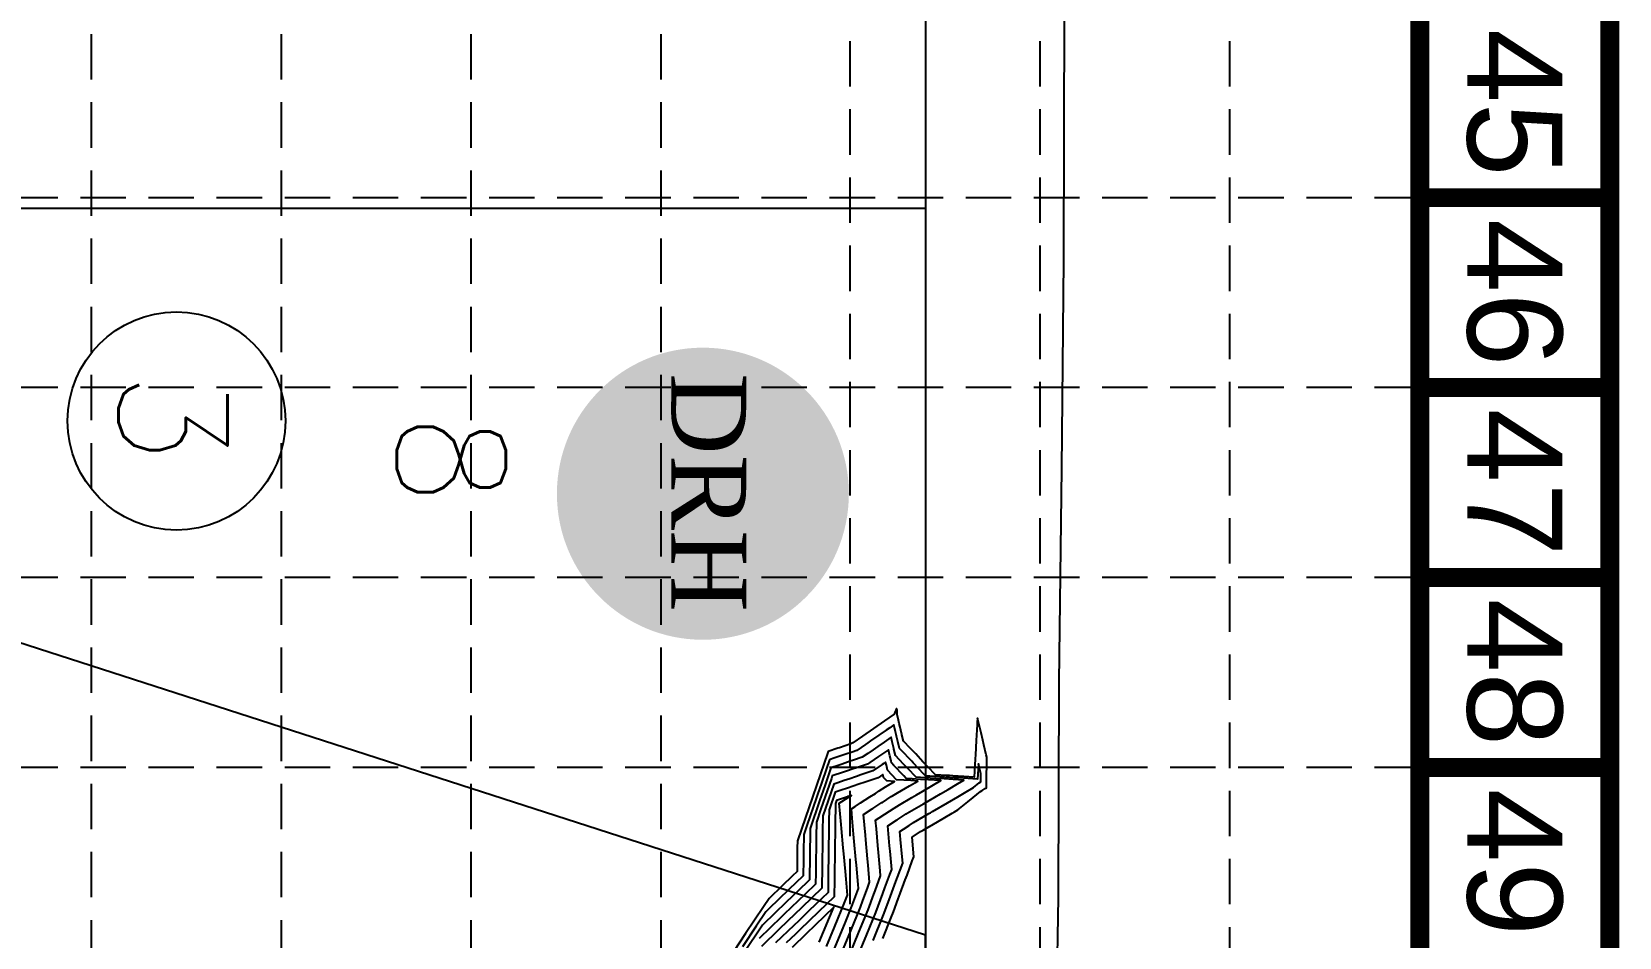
# Model space of a CAD drawing. Extents: x 8046 to 10141, y 6942 to 10292.
# Drawn here: x 9704 to 10141, y 7682 to 7931.2 of the extents above; entities that cross this region are included whole.
import ezdxf
from ezdxf.enums import TextEntityAlignment as Align

# ---------------------------------------------------------------- set-up
doc = ezdxf.new("R2010")
doc.units = 0
doc.header["$LTSCALE"] = 100
doc.header["$MEASUREMENT"] = 0
doc.linetypes.add('HIDDEN', pattern=[0.375, 0.25, -0.125])
doc.layers.get('0').update_dxf_attribs({"color": 5, "linetype": 'CONTINUOUS'})
for name, color, linetype in [('$-LOT', 5, 'CONTINUOUS'), ('BASE', 7, 'CONTINUOUS'), ('FGC-LOTNU', 5, 'CONTINUOUS'), ('G-XCONTOURS', 5, 'CONTINUOUS'), ('G-XIDX_CONTOURS', 5, 'CONTINUOUS'), ('GRID', 254, 'HIDDEN'), ('PG-ARROWS', 250, 'CONTINUOUS'), ('PSWG-XCONC', 5, 'CONTINUOUS')]:
    doc.layers.add(name, color=color, linetype=linetype)
doc.styles.add('DRHorton', font='dutcheb.ttf')
doc.styles.add('ROMANS', font='romans.shx', dxfattribs={"width": 0.67})
doc.styles.get("Standard").update_dxf_attribs({"font": 'ARIAL.TTF'})

# ---------------------------------------------------------------- blocks, each defined once
blk = doc.blocks.new('DRHorton')
h = blk.add_hatch(color=1)
h.paths.add_polyline_path([(78.7, 25.78, 1), (40.43, 25.78, 1)])
h.paths.add_polyline_path([(42.33, 17.91), (76.5, 17.91), (76.5, 34.87), (42.33, 34.87)], flags=24)
at = {"layer": 'BASE', "color": 176, "style": 'DRHorton'}
blk.add_text('DRH', height=9.814, dxfattribs=at).set_placement((59.39, 21.64), align=Align.CENTER)

msp = doc.modelspace()

# ---------------------------------------------------------------- linework, layer by layer
at = {"layer": '$-LOT', "color": 7}
for p, q in [((9950.01, 8972.63), (9950.03, 7355.59)), ((9675.03, 7882.63), (9950.03, 7882.63)), ((9950.03, 7682.63), (9641.9, 7782.02))]:
    msp.add_line(p, q, dxfattribs=at)
at = {"color": 7}
for p, q in [((9950.03, 7682.63), (9641.9, 7782.02)), ((9950.03, 7355.59), (9950.03, 7682.63))]:
    msp.add_line(p, q, dxfattribs=at)
at = {"layer": 'BASE', "const_width": 5.22}
for points in [[(8048.36, 10289.02), (8048.36, 6945.02), (10138.36, 6945.02), (10138.36, 10289.02)], [(8100.61, 10236.77), (8100.61, 6997.27), (10086.11, 6997.27), (10086.11, 10236.77)]]:
    msp.add_lwpolyline(points, close=True, dxfattribs=at)
for points in [[(10086.11, 7885.52), (10138.36, 7885.52)], [(10086.11, 7833.27), (10138.36, 7833.27)], [(10086.11, 7781.02), (10138.36, 7781.02)], [(10086.11, 7728.77), (10138.36, 7728.77)]]:
    msp.add_lwpolyline(points, dxfattribs=at)
at = {"layer": 'FGC-LOTNU', "color": 7}
msp.add_circle((9743.8, 7824.08), 30, dxfattribs=at)
at = {"layer": 'G-XCONTOURS'}
for points, elevation in [([(9938.24, 7681.73), (9940.58, 7687.44), (9941.16, 7689.01), (9942.51, 7692.64), (9943.04, 7694.06), (9944.43, 7697.83), (9944.91, 7699.12), (9946.36, 7703.03), (9946.78, 7704.17), (9946.3, 7709.59), (9948.61, 7711.09), (9949.33, 7711.51), (9953.28, 7713.82), (9957.31, 7716.17), (9957.96, 7716.55), (9958.87, 7717.08), (9961.65, 7719.31), (9963.14, 7720.51), (9965.1, 7722.09), (9965.63, 7722.43), (9966.46, 7722.97), (9966.78, 7723.18), (9966.8, 7724.8), (9966.87, 7731.14), (9966.88, 7731.61), (9966.74, 7732.21), (9966.08, 7734.94), (9965.76, 7736.28), (9965.28, 7738.27), (9964.57, 7741.25), (9964.49, 7741.6), (9964.32, 7742.32), (9964.26, 7741.23), (9964.22, 7740.54), (9963.98, 7736.18), (9963.76, 7732.26), (9963.7, 7731.13), (9963.6, 7729.37), (9963.42, 7726.08), (9960.52, 7726.26), (9957.56, 7726.44), (9956.62, 7726.5), (9955.7, 7726.55), (9952.73, 7726.74), (9950.66, 7728.91), (9949.31, 7730.34), (9947.3, 7732.46), (9945.88, 7733.94), (9943.93, 7736), (9943.51, 7737.75), (9943.47, 7737.92), (9943.41, 7738.19), (9943.02, 7739.83), (9942.78, 7740.81), (9942.56, 7741.75), (9942.19, 7743.3), (9942.23, 7744.56), (9941.98, 7745.01), (9941.4, 7743.43), (9938.7, 7741.56), (9935.71, 7739.49), (9935.69, 7739.47), (9935.65, 7739.45), (9932.68, 7737.39), (9930.02, 7735.55), (9929.66, 7735.3), (9929.47, 7735.23), (9926.36, 7734.19), (9926.34, 7734.18), (9925.85, 7734.02), (9923.2, 7733.13), (9923.02, 7732.6), (9920.09, 7724.07), (9918.88, 7720.57), (9916.97, 7715.02), (9914.74, 7708.55), (9914.71, 7706.68), (9914.65, 7701.58), (9914.63, 7700.12), (9913.3, 7698.83), (9910.56, 7696.2), (9906.95, 7692.73), (9905.41, 7690.42), (9900.49, 7683.07), (9897.14, 7678.05)], 1061), ([(9931.19, 7676.36), (9933.82, 7682.76), (9936.32, 7688.88), (9936.95, 7690.56), (9938.25, 7694.07), (9938.82, 7695.61), (9940.18, 7699.27), (9940.7, 7700.66), (9940.24, 7705.74), (9940.11, 7707.14), (9939.61, 7712.69), (9941.98, 7714.23), (9942.16, 7714.34), (9944.17, 7715.65), (9944.7, 7715.99), (9944.75, 7716.02), (9944.96, 7716.14), (9949.42, 7718.75), (9952.58, 7720.59), (9954.09, 7721.48), (9956.23, 7722.72), (9958.77, 7724.2), (9960.56, 7725.25), (9959.07, 7725.34), (9957.6, 7725.43), (9955.17, 7725.58), (9952.71, 7725.73), (9951.28, 7725.82), (9949.88, 7725.9), (9947.39, 7726.05), (9945.11, 7728.45), (9943.97, 7729.66), (9941.75, 7732), (9941.32, 7733.79), (9941.29, 7733.91), (9941.27, 7733.98), (9940.83, 7735.83), (9940.54, 7737.05), (9938.62, 7735.72), (9936.91, 7734.53), (9935.61, 7733.63), (9934.15, 7732.62), (9932.6, 7731.55), (9930.22, 7730.75), (9929.3, 7730.44), (9927.09, 7729.69), (9925.99, 7729.32), (9923.96, 7728.64), (9922.37, 7724.01), (9920.85, 7719.59), (9918.23, 7711.98), (9918.21, 7710.93), (9918.13, 7705.01), (9918.13, 7704.37), (9918.04, 7698.05), (9918.04, 7697.81), (9917.82, 7697.6), (9917.38, 7697.17), (9911.48, 7691.49), (9908.6, 7688.73), (9905.13, 7685.39), (9899.9, 7677.56)], 1059), ([(9929.06, 7677.08), (9931.68, 7683.47), (9934.2, 7689.59), (9935.78, 7693.86), (9936.12, 7694.79), (9937.65, 7698.91), (9937.52, 7700.35), (9937.07, 7705.39), (9936.9, 7707.29), (9936.49, 7711.87), (9936.27, 7714.24), (9937.29, 7714.89), (9938.82, 7715.89), (9940.05, 7716.69), (9941.36, 7717.54), (9942.82, 7718.49), (9946.23, 7720.48), (9947.49, 7721.21), (9949.27, 7722.25), (9952.16, 7723.94), (9954.21, 7725.13), (9952.5, 7725.24), (9950.83, 7725.34), (9948.61, 7725.48), (9946.36, 7725.61), (9944.72, 7725.71), (9944.02, 7726.45), (9941.3, 7729.32), (9940.66, 7729.99), (9940.52, 7730.57), (9940.2, 7731.91), (9939.79, 7733.63), (9937.08, 7731.76), (9934.66, 7730.08), (9934.06, 7729.67), (9933.74, 7729.56), (9930.76, 7728.56), (9930.6, 7728.51), (9927.72, 7727.54), (9927.47, 7727.45), (9927.46, 7727.45), (9924.34, 7726.4), (9924.11, 7725.72), (9921.22, 7717.35), (9919.97, 7713.7), (9919.92, 7709.78), (9919.88, 7706.73), (9919.83, 7703.22), (9919.79, 7699.76), (9919.74, 7696.66), (9916.91, 7693.93), (9911.1, 7688.34), (9910.57, 7687.82), (9910.3, 7687.57), (9904.22, 7681.72)], 1058), ([(9926.94, 7677.8), (9929.4, 7683.8), (9932.07, 7690.31), (9932.73, 7692.11), (9934, 7695.51), (9934.61, 7697.16), (9934.18, 7701.9), (9934.03, 7703.64), (9933.56, 7708.84), (9933.44, 7710.12), (9932.93, 7715.79), (9935.35, 7717.36), (9935.48, 7717.44), (9936.88, 7718.35), (9938.02, 7719.09), (9938.12, 7719.15), (9940.57, 7720.74), (9940.89, 7720.95), (9942.31, 7721.78), (9945.56, 7723.68), (9947.86, 7725.02), (9945.94, 7725.13), (9944.06, 7725.25), (9942.05, 7725.37), (9939.56, 7727.99), (9939.23, 7729.39), (9939.11, 7729.91), (9939.03, 7730.22), (9938.54, 7729.88), (9938.11, 7729.58), (9935.53, 7727.79), (9934.11, 7727.32), (9932.23, 7726.68), (9930.98, 7726.26), (9928.93, 7725.57), (9927.85, 7725.21), (9925.62, 7724.46), (9924.72, 7724.16), (9921.71, 7715.41), (9921.71, 7715.19), (9921.66, 7711.52), (9921.62, 7708.63), (9921.62, 7708.45), (9921.54, 7702.06), (9921.53, 7701.48), (9921.45, 7695.5), (9916, 7690.26), (9912.01, 7686.42), (9909.66, 7684.15), (9904.83, 7679.51)], 1057), ([(9924.81, 7678.52), (9927.78, 7685.76), (9929.94, 7691.03), (9931.56, 7695.41), (9931.46, 7696.51), (9930.98, 7701.89), (9930.84, 7703.45), (9930.4, 7708.36), (9930.22, 7710.39), (9929.82, 7714.84), (9929.59, 7717.33), (9930.66, 7718.03), (9932.14, 7718.99), (9933.42, 7719.82), (9934.68, 7720.64), (9936.19, 7721.62), (9937.22, 7722.29), (9938.96, 7723.41), (9941.5, 7724.9), (9939.38, 7725.03), (9938.47, 7725.99), (9938.28, 7726.8), (9937, 7725.92), (9934.49, 7725.07), (9933.7, 7724.8), (9931.36, 7724.02), (9930.39, 7723.69), (9928.23, 7722.97), (9927.09, 7722.58), (9925.1, 7721.91), (9923.45, 7717.13), (9923.41, 7714.03), (9923.36, 7710.16), (9923.33, 7707.47), (9923.27, 7703.2), (9923.24, 7700.91), (9923.18, 7696.23), (9923.16, 7694.35), (9921.44, 7692.7), (9917.92, 7689.31), (9915.09, 7686.59), (9913.72, 7685.26), (9908.75, 7680.48)], 1056), ([(9920.7, 7680.72), (9924.73, 7690.27), (9919.62, 7685.35), (9917.13, 7682.96), (9913.27, 7679.25)], 1054)]:
    msp.add_lwpolyline(points, dxfattribs=dict(at, elevation=elevation))
at = {"layer": 'G-XIDX_CONTOURS'}
for points, elevation in [([(9935.59, 7681.17), (9938.45, 7688.16), (9939.99, 7692.31), (9940.38, 7693.35), (9941.87, 7697.36), (9942.31, 7698.55), (9943.74, 7702.42), (9943.58, 7704.2), (9943.16, 7708.89), (9942.96, 7711.14), (9943.91, 7711.76), (9945.5, 7712.79), (9946.68, 7713.56), (9950.96, 7716.05), (9951.35, 7716.28), (9951.91, 7716.61), (9956.02, 7719.01), (9958.93, 7720.71), (9960.7, 7721.74), (9963.19, 7723.19), (9964.8, 7724.49), (9965.23, 7724.77), (9965.26, 7726.95), (9964.6, 7729.72), (9964.36, 7725.52), (9961.74, 7725.68), (9959.06, 7725.85), (9957.85, 7725.92), (9956.65, 7725.99), (9953.95, 7726.16), (9951.21, 7726.32), (9950.06, 7726.39), (9949.57, 7726.91), (9946.64, 7730), (9946.21, 7730.45), (9943.21, 7733.6), (9942.84, 7734), (9942.76, 7734.33), (9942.38, 7735.91), (9942.03, 7737.4), (9941.92, 7737.83), (9941.75, 7738.55), (9941.47, 7739.75), (9941.29, 7740.46), (9940.16, 7739.68), (9939.16, 7738.98), (9937.15, 7737.6), (9934.9, 7736.04), (9934.14, 7735.51), (9933.47, 7735.04), (9931.13, 7733.42), (9929.85, 7732.99), (9927.83, 7732.31), (9926.71, 7731.94), (9924.53, 7731.2), (9923.58, 7730.88), (9920.62, 7722.29), (9920.47, 7721.83), (9919.99, 7720.44), (9917.35, 7712.78), (9916.48, 7710.26), (9916.42, 7705.53), (9916.39, 7703.3), (9916.33, 7698.96), (9912.39, 7695.16), (9906.89, 7689.88), (9906.04, 7689.06), (9903.37, 7685.07), (9899.58, 7679.4)], 1060), ([(9922.74, 7679.53), (9924.97, 7684.83), (9927.81, 7691.75), (9928.52, 7693.65), (9928.12, 7698.05), (9927.94, 7700.13), (9927.5, 7705), (9927.35, 7706.61), (9926.88, 7711.94), (9926.77, 7713.09), (9926.25, 7718.88), (9928.73, 7720.49), (9928.8, 7720.53), (9929.6, 7721.05), (9928.61, 7720.72), (9928.56, 7720.7), (9925.48, 7719.67), (9925.2, 7718.85), (9925.12, 7712.88), (9925.11, 7711.88), (9925.03, 7706.32), (9925.01, 7704.92), (9924.95, 7699.76), (9924.92, 7697.95), (9924.86, 7693.19), (9920.53, 7689.03), (9915.42, 7684.11), (9914.18, 7682.92), (9911.64, 7680.48)], 1055)]:
    msp.add_lwpolyline(points, dxfattribs=dict(at, elevation=elevation))
at = {"layer": 'GRID', "color": 253, "linetype": 'HIDDEN', "ltscale": 0.5}
for p, q in [((9720.36, 10236.77), (9720.36, 6997.27)), ((9772.61, 10236.77), (9772.61, 6997.27)), ((9824.86, 10236.77), (9824.86, 6997.27)), ((9877.11, 10236.77), (9877.11, 6997.27)), ((9929.19, 10234.84), (9929.19, 6995.34)), ((9981.44, 10234.84), (9981.44, 6995.34)), ((10033.69, 10234.84), (10033.69, 6995.34)), ((10086.11, 7885.52), (8257.13, 7885.52)), ((10086.11, 7833.27), (8257.13, 7833.27)), ((10086.11, 7781.02), (8257.13, 7781.02)), ((10086.11, 7728.77), (8257.13, 7728.77))]:
    msp.add_line(p, q, dxfattribs=at)
at = {"layer": 'PSWG-XCONC', "color": 7}
msp.add_lwpolyline([(9988.18, 7937.33), (9987.95, 7868.23), (9987.44, 7810.87), (9986.69, 7752.33), (9986.48, 7692.99), (9985.57, 7639.4), (9985.33, 7526.12), (9985.82, 7466.45), (9986.1, 7405.54), (9986.59, 7355.42), (9986.7, 7329.58)], dxfattribs=at)

# ---------------------------------------------------------------- block references
at = {"layer": 'PG-ARROWS', "color": 7, "xscale": 2.100000000000364, "yscale": 2.100000000000364, "zscale": 2.1, "rotation": 270}
msp.add_blockref('DRHorton', (9834.58, 7929.15), dxfattribs=at)

# ---------------------------------------------------------------- texts
at = {"layer": 'BASE'}
for s, p in [('45', (10112.24, 7911.64)), ('46', (10112.24, 7859.39)), ('47', (10112.24, 7807.14)), ('48', (10112.24, 7754.89)), ('49', (10112.24, 7702.64))]:
    msp.add_text(s, height=26.125, rotation=270, dxfattribs=at).set_placement(p, align=Align.MIDDLE_CENTER)
at = {"layer": 'FGC-LOTNU', "color": 7, "style": 'ROMANS'}
for s, p in [('3', (9727.83, 7825.03)), ('8', (9804.43, 7813.49))]:
    msp.add_text(s, height=30, rotation=270, dxfattribs=at).set_placement(p, align=Align.CENTER)

doc.saveas('drawing.dxf')
